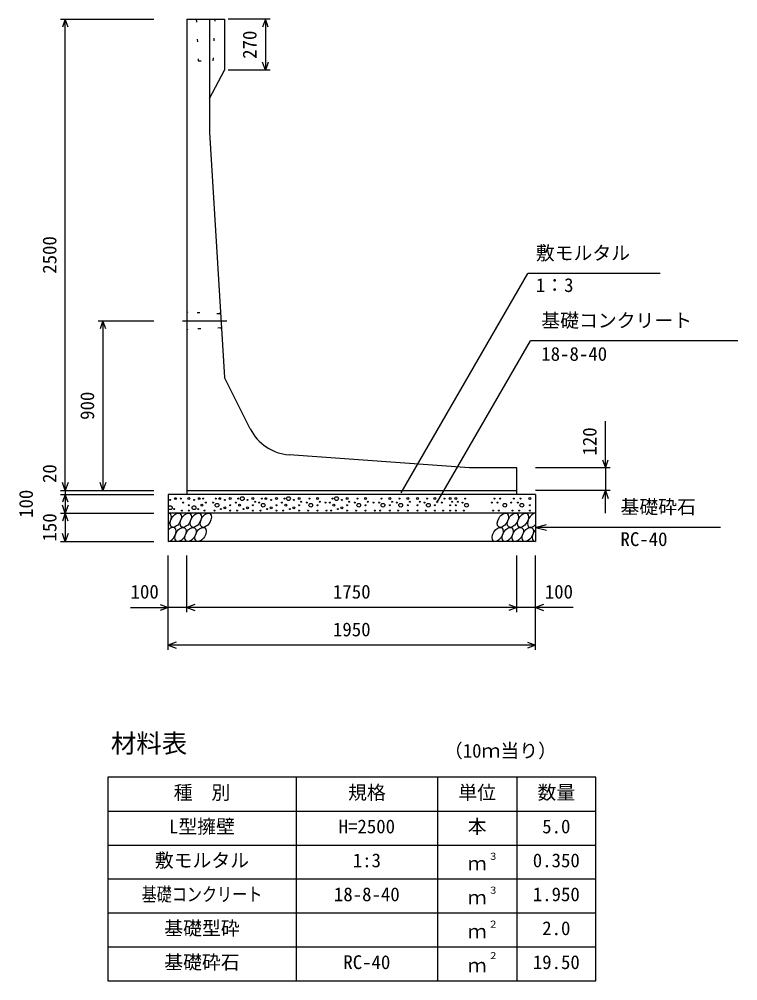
# Model space of a CAD drawing. Units: millimetres, scale not verified. Extents: x -50400 to 50400, y -17820 to 17820.
# Drawn here: x 10935 to 14747, y -9734 to -4634 of the extents above; entities that cross this region are included whole.
import ezdxf
from ezdxf.enums import TextEntityAlignment as Align

# ---------------------------------------------------------------- set-up
doc = ezdxf.new("R2010")
doc.units = ezdxf.units.MM
doc.header["$LTSCALE"] = 60
doc.linetypes.add('DOTTED', pattern=[1.75, 0.25, -1.5])
doc.linetypes.add('LONG_DASHED_DOTTED', pattern=[15.25, 12, -1.5, 0.25, -1.5])
for name, color, linetype, lineweight in [('0-0_CENTER', 7, 'LONG_DASHED_DOTTED', 25), ('0-1_DIM', 7, 'Continuous', 25), ('0-3_HATCH', 6, 'Continuous', 25), ('0-4_HYO', 3, 'Continuous', 25), ('0-5_HYO2', 4, 'Continuous', 25), ('0-6_OUTLINE', 1, 'Continuous', 25), ('0-7_OUTLINE2', 4, 'DOTTED', 25), ('0-8_TXT', 7, 'Continuous', 25)]:
    doc.layers.add(name, color=color, linetype=linetype, lineweight=lineweight)
doc.styles.add('ＭＳ ゴシック', font='')
doc.styles.get('ＭＳ ゴシック').set_extended_font_data('MS Gothic')

msp = doc.modelspace()

# ---------------------------------------------------------------- linework, layer by layer
at = {"layer": '0-0_CENTER'}
msp.add_line((11800.89, -6233.77), (12036.53, -6233.77), dxfattribs=at)
at = {"layer": '0-1_DIM'}
for p, q in [((11154.5, -4633.77), (11649.5, -4633.77)), ((11179.5, -7133.77), (11179.5, -4633.77)), ((12265.91, -4633.77), (12044, -4633.77)), ((12240.91, -4633.77), (12240.91, -4903.77)), ((12265.91, -4903.77), (12044, -4903.77)), ((12961.65, -7145.1), (13632.92, -5982.42)), ((14335.33, -5982.42), (13632.92, -5982.42)), ((11354.5, -6233.77), (11649.5, -6233.77)), ((11379.5, -6233.77), (11379.5, -7133.77)), ((13151.13, -7199.49), (13647.4, -6339.93)), ((14746.94, -6339.93), (13647.4, -6339.93)), ((14044.5, -7013.77), (14044.5, -6766.08)), ((14069.5, -7013.77), (13674.5, -7013.77)), ((14044.5, -7013.77), (14044.5, -7133.77)), ((11154.5, -7133.77), (11649.5, -7133.77)), ((11179.5, -7133.77), (11179.5, -7153.77)), ((14069.5, -7133.77), (13674.5, -7133.77)), ((14044.5, -7253.77), (14044.5, -7133.77)), ((11154.5, -7153.77), (11649.5, -7153.77)), ((11179.5, -7153.77), (11179.5, -7253.77)), ((11154.5, -7253.77), (11649.5, -7253.77)), ((11179.5, -7253.77), (11179.5, -7403.77)), ((13674.5, -7328.77), (13732.46, -7313.25)), ((14654.82, -7328.77), (13674.5, -7328.77)), ((13674.5, -7328.77), (13732.46, -7344.3)), ((11154.5, -7403.77), (11649.5, -7403.77)), ((11724.5, -7978.77), (11724.5, -7478.77)), ((11824.5, -7778.77), (11824.5, -7478.77)), ((13574.5, -7778.77), (13574.5, -7478.77)), ((13574.5, -7778.77), (13574.5, -7478.77)), ((13674.5, -7978.77), (13674.5, -7478.77)), ((11524.96, -7753.77), (11724.5, -7753.77)), ((11824.5, -7753.77), (11724.5, -7753.77)), ((13574.5, -7753.77), (11824.5, -7753.77)), ((13674.5, -7753.77), (13574.5, -7753.77)), ((13874.04, -7753.77), (13674.5, -7753.77)), ((13674.5, -7953.77), (11724.5, -7953.77))]:
    msp.add_line(p, q, dxfattribs=at)
for points in [[(11194.89, -4676.06), (11179.5, -4633.77), (11164.11, -4676.06)], [(12256.3, -4676.06), (12240.91, -4633.77), (12225.52, -4676.06)], [(12256.3, -4861.49), (12240.91, -4903.77), (12225.52, -4861.49)], [(11394.89, -6276.06), (11379.5, -6233.77), (11364.11, -6276.06)], [(14029.11, -6971.49), (14044.5, -7013.77), (14059.89, -6971.49)], [(11194.89, -7091.49), (11179.5, -7133.77), (11164.11, -7091.49)], [(11394.89, -7091.49), (11379.5, -7133.77), (11364.11, -7091.49)], [(14029.11, -7176.06), (14044.5, -7133.77), (14059.89, -7176.06)], [(11194.89, -7196.06), (11179.5, -7153.77), (11164.11, -7196.06)], [(11194.89, -7211.49), (11179.5, -7253.77), (11164.11, -7211.49)], [(11194.89, -7296.06), (11179.5, -7253.77), (11164.11, -7296.06)], [(11194.89, -7361.49), (11179.5, -7403.77), (11164.11, -7361.49)], [(11682.21, -7738.38), (11724.5, -7753.77), (11682.21, -7769.17)], [(11866.79, -7738.38), (11824.5, -7753.77), (11866.79, -7769.17)], [(13532.21, -7738.38), (13574.5, -7753.77), (13532.21, -7769.17)], [(13716.79, -7738.38), (13674.5, -7753.77), (13716.79, -7769.17)], [(11766.79, -7938.38), (11724.5, -7953.77), (11766.79, -7969.17)], [(13632.21, -7938.38), (13674.5, -7953.77), (13632.21, -7969.17)]]:
    msp.add_lwpolyline(points, dxfattribs=at)
at = {"layer": '0-3_HATCH'}
for centre, radius in [((11736.4, -7183.6), 2.5), ((11764.44, -7176.6), 5), ((11791.57, -7176.6), 2.5), ((11834.47, -7175.72), 5), ((11862.51, -7183.6), 2.5), ((11890.54, -7176.6), 5), ((11911.57, -7176.6), 2.5), ((11977.43, -7176.6), 2.5), ((11998.46, -7176.6), 5), ((12026.49, -7183.6), 2.5), ((12054.53, -7175.72), 5), ((12097.43, -7176.6), 2.5), ((12118.46, -7176.6), 10), ((12146.49, -7183.6), 2.5), ((12174.53, -7175.72), 5), ((12185.87, -7193.29), 2.5), ((12222.65, -7176.6), 2.5), ((12243.68, -7176.6), 5), ((12271.72, -7183.6), 2.5), ((12299.76, -7175.72), 5), ((12342.65, -7176.6), 2.5), ((12363.68, -7176.6), 10), ((12391.72, -7183.6), 2.5), ((12419.76, -7175.72), 5), ((12431.1, -7193.29), 2.5), ((12474.58, -7176.6), 2.5), ((12518.2, -7175.72), 5), ((12529.54, -7193.29), 2.5), ((12597.35, -7176.6), 2.5), ((12618.38, -7176.6), 10), ((12646.41, -7183.6), 2.5), ((12674.45, -7175.72), 5), ((12685.79, -7193.29), 2.5), ((12729.27, -7176.6), 2.5), ((12772.89, -7175.72), 5), ((12784.23, -7193.29), 2.5), ((12857.7, -7176.6), 2.5), ((12901.32, -7175.72), 5), ((12912.66, -7193.29), 2.5), ((12951.62, -7176.6), 2.5), ((12996.42, -7175.72), 5), ((13007.76, -7193.29), 2.5), ((13048.3, -7175.72), 5), ((13059.63, -7193.29), 2.5), ((13098.6, -7176.6), 2.5), ((13140.28, -7175.72), 5), ((13151.62, -7193.29), 2.5), ((13190.59, -7176.6), 2.5), ((13221.34, -7175.72), 5), ((13232.68, -7193.29), 2.5), ((13251.04, -7175.72), 5), ((13262.38, -7193.29), 2.5), ((13300.72, -7176.6), 2.5), ((13455.99, -7176.6), 2.5), ((13486.87, -7176.6), 2.5), ((13559.01, -7176.6), 2.5), ((13594.12, -7176.6), 2.5), ((13644.17, -7175.72), 5), ((11736.4, -7224.75), 10), ((11757.43, -7231.75), 2.5), ((11798.58, -7239.63), 2.5), ((11805.59, -7197.61), 2.5), ((11834.47, -7211.61), 2.5), ((11834.47, -7239.63), 2.5), ((11862.51, -7224.75), 10), ((11883.53, -7231.75), 2.5), ((11904.56, -7211.61), 5), ((11918.58, -7239.63), 2.5), ((11925.59, -7197.61), 2.5), ((11963.41, -7197.61), 2.5), ((11970.42, -7239.63), 2.5), ((11984.44, -7211.61), 10), ((12005.47, -7231.75), 2.5), ((12026.49, -7224.75), 5), ((12054.53, -7211.61), 2.5), ((12054.53, -7239.63), 2.5), ((12083.41, -7197.61), 2.5), ((12090.42, -7239.63), 2.5), ((12104.44, -7211.61), 5), ((12125.47, -7231.75), 2.5), ((12146.49, -7224.75), 5), ((12174.53, -7211.61), 2.5), ((12174.53, -7239.63), 2.5), ((12208.63, -7197.61), 2.5), ((12215.64, -7239.63), 2.5), ((12229.66, -7211.61), 10), ((12250.69, -7231.75), 2.5), ((12271.72, -7224.75), 5), ((12299.76, -7211.61), 2.5), ((12299.76, -7239.63), 2.5), ((12328.63, -7197.61), 2.5), ((12335.64, -7239.63), 2.5), ((12349.66, -7211.61), 5), ((12370.69, -7231.75), 2.5), ((12391.72, -7224.75), 5), ((12419.76, -7211.61), 2.5), ((12419.76, -7239.63), 2.5), ((12460.56, -7197.61), 2.5), ((12467.57, -7239.63), 2.5), ((12481.59, -7211.61), 10), ((12518.2, -7211.61), 2.5), ((12518.2, -7239.63), 2.5), ((12559, -7197.61), 2.5), ((12566.01, -7239.63), 2.5), ((12583.33, -7197.61), 2.5), ((12590.34, -7239.63), 2.5), ((12604.36, -7211.61), 5), ((12625.39, -7231.75), 2.5), ((12646.41, -7224.75), 5), ((12674.45, -7211.61), 2.5), ((12674.45, -7239.63), 2.5), ((12715.25, -7197.61), 2.5), ((12722.26, -7239.63), 2.5), ((12736.28, -7211.61), 10), ((12772.89, -7211.61), 2.5), ((12772.89, -7239.63), 2.5), ((12813.69, -7197.61), 2.5), ((12820.7, -7239.63), 2.5), ((12843.68, -7197.61), 2.5), ((12850.69, -7239.63), 2.5), ((12864.71, -7211.61), 10), ((12901.32, -7211.61), 2.5), ((12901.32, -7239.63), 2.5), ((12937.6, -7197.61), 2.5), ((12944.61, -7239.63), 2.5), ((12958.63, -7211.61), 10), ((12996.42, -7211.61), 2.5), ((12996.42, -7239.63), 2.5), ((13048.3, -7211.61), 2.5), ((13048.3, -7239.63), 2.5), ((13084.58, -7197.61), 2.5), ((13091.59, -7239.63), 2.5), ((13105.61, -7211.61), 10), ((13140.28, -7211.61), 2.5), ((13140.28, -7239.63), 2.5), ((13176.57, -7197.61), 2.5), ((13183.58, -7239.63), 2.5), ((13221.34, -7211.61), 2.5), ((13221.34, -7239.63), 2.5), ((13251.04, -7211.61), 2.5), ((13251.04, -7239.63), 2.5), ((13286.7, -7197.61), 2.5), ((13293.71, -7239.63), 2.5), ((13307.73, -7211.61), 10), ((13441.97, -7197.61), 2.5), ((13448.98, -7239.63), 2.5), ((13472.85, -7197.61), 2.5), ((13479.86, -7239.63), 2.5), ((13510.75, -7211.61), 10), ((13544.99, -7197.61), 2.5), ((13552, -7239.63), 2.5), ((13580.11, -7197.61), 2.5), ((13587.12, -7239.63), 2.5), ((13601.14, -7211.61), 10), ((13644.17, -7211.61), 2.5), ((13644.17, -7239.63), 2.5)]:
    msp.add_circle(centre, radius, dxfattribs=at)
for centre, start_param, end_param in [((11712.13, -7291.3), 4.385593, 6.6745444), ((13660.64, -7291.3), 0.3357715, 4.4411806), ((11737.46, -7366.29), 3.5111464, 7.548991), ((13685.96, -7366.29), 1.2110787, 3.5658734)]:
    msp.add_ellipse(centre, major_axis=(21.81, 35.31), ratio=0.5792, start_param=start_param, end_param=end_param, dxfattribs=at)
for centre in [(11765.34, -7291.3), (11818.55, -7291.3), (11871.76, -7291.3), (11924.97, -7291.3), (13501.01, -7291.3), (13554.22, -7291.3), (13607.43, -7291.3), (11790.66, -7366.29), (11843.87, -7366.29), (11897.08, -7366.29), (13473.13, -7366.29), (13526.34, -7366.29), (13579.54, -7366.29), (13632.75, -7366.29)]:
    msp.add_ellipse(centre, major_axis=(21.81, 35.31), ratio=0.5792, dxfattribs=at)
at = {"layer": '0-4_HYO'}
for p, q in [((12404.5, -8653.77), (12404.5, -9733.77)), ((13154.5, -8653.77), (13154.5, -9733.77)), ((13574.5, -8653.77), (13574.5, -9733.77)), ((11404.5, -8833.77), (13994.5, -8833.77))]:
    msp.add_line(p, q, dxfattribs=at)
msp.add_lwpolyline([(11404.5, -9733.77), (13994.5, -9733.77), (13994.5, -8653.77), (11404.5, -8653.77)], close=True, dxfattribs=at)
at = {"layer": '0-5_HYO2'}
for p, q in [((11404.5, -9013.77), (13994.5, -9013.77)), ((11404.5, -9193.77), (13994.5, -9193.77)), ((11404.5, -9373.77), (13994.5, -9373.77)), ((11404.5, -9553.77), (13994.5, -9553.77))]:
    msp.add_line(p, q, dxfattribs=at)
at = {"layer": '0-6_OUTLINE'}
for p, q in [((11824.5, -4633.77), (12024.5, -4633.77)), ((11824.5, -4633.77), (11824.5, -7153.77)), ((11944.5, -4633.77), (11944.5, -5233.77)), ((12024.5, -4633.77), (12024.5, -4903.77)), ((11944.5, -5053.77), (12024.5, -4903.77)), ((11944.5, -5233.77), (12024.5, -6533.77)), ((12160.89, -6806.55), (12024.5, -6533.77)), ((13324.5, -7013.77), (12366.36, -6944.09)), ((11824.5, -7133.77), (13574.5, -7133.77)), ((13674.5, -7153.77), (11724.5, -7153.77)), ((11724.5, -7153.77), (11724.5, -7403.77)), ((13674.5, -7153.77), (13674.5, -7403.77)), ((13674.5, -7253.77), (11724.5, -7253.77)), ((13674.5, -7403.77), (11724.5, -7403.77))]:
    msp.add_line(p, q, dxfattribs=at)
msp.add_lwpolyline([(13574.5, -7153.77), (13574.5, -7013.77), (13324.5, -7013.77)], dxfattribs=at)
msp.add_arc((12384.5, -6694.75), 250, 206.56505, 265.84036, dxfattribs=at)
at = {"layer": '0-7_OUTLINE2'}
for p, q in [((11874.5, -4633.77), (11884.5, -4853.77)), ((11964.5, -4853.77), (11974.5, -4633.77)), ((11884.5, -4853.77), (11964.5, -4853.77)), ((11829.5, -6188.77), (11824.5, -6183.77)), ((11998.72, -6196.27), (11829.5, -6188.77)), ((11998.72, -6196.27), (12003.42, -6191.27)), ((12003.34, -6271.27), (11829.5, -6278.77)), ((12003.34, -6271.27), (12008.65, -6276.27)), ((11829.5, -6278.77), (11824.5, -6283.77))]:
    msp.add_line(p, q, dxfattribs=at)

# ---------------------------------------------------------------- texts
at = {"layer": '0-1_DIM', "style": 'ＭＳ ゴシック'}
for s, p in [('270', (12215.91, -4843.77)), ('2500', (11154.5, -5983.77)), ('900', (11354.5, -6758.77)), ('120', (14019.5, -6948.13)), ('20', (11154.5, -7093.71)), ('100', (11029.5, -7278.77)), ('150', (11154.5, -7403.77))]:
    msp.add_text(s, height=73.31, rotation=90, dxfattribs=at).set_placement(p, align=Align.BOTTOM_LEFT)
for s, p in [('敷モルタル', (13675.77, -5932.42)), ('1：3', (13675.77, -6102.54)), ('基礎コンクリート', (13704.65, -6289.93)), ('18-8-40', (13704.65, -6467.56)), ('基礎砕石', (14124.75, -7278.77)), ('RC-40', (14124.75, -7450.15)), ('100', (11525.86, -7728.77)), ('1750', (12599.5, -7728.77)), ('100', (13723.14, -7728.77)), ('1950', (12599.5, -7928.77))]:
    msp.add_text(s, height=73.31, dxfattribs=at).set_placement(p, align=Align.BOTTOM_LEFT)
at = {"layer": '0-8_TXT', "style": 'ＭＳ ゴシック'}
for s, height, p in [('材料表', 98.97, (11421.17, -8553.77)), ('（10ｍ当り）', 73.31, (13187.83, -8572.11)), ('種\u3000別', 73.31, (11754.5, -8793.77)), ('規格', 73.31, (12679.5, -8793.77)), ('単位', 73.31, (13264.5, -8793.77)), ('数量', 73.31, (13684.5, -8793.77)), ('L型擁壁', 73.31, (11729.5, -8973.77)), ('本', 73.31, (13314.5, -8973.77)), ('H=2500', 73.31, (12629.5, -8973.77)), ('5.0', 73.31, (13709.5, -8973.77)), ('敷モルタル', 73.31, (11654.5, -9153.77)), ('1:3', 73.31, (12704.5, -9153.77)), ('３', 36.66, (13423.74, -9103.16)), ('0.350', 73.31, (13659.5, -9153.77)), ('ｍ', 73.31, (13314.5, -9170.44)), ('18-8-40', 73.31, (12604.5, -9333.77)), ('ｍ', 73.31, (13314.5, -9350.44)), ('３', 36.66, (13423.74, -9283.16)), ('1.950', 73.31, (13659.5, -9333.77)), ('基礎型砕', 73.31, (11704.5, -9513.77)), ('２', 36.66, (13423.74, -9463.16)), ('2.0', 73.31, (13709.5, -9513.77)), ('ｍ', 73.31, (13314.5, -9530.44)), ('基礎砕石', 73.31, (11704.5, -9693.77)), ('２', 36.66, (13423.74, -9629.83)), ('RC-40', 73.31, (12654.5, -9693.77)), ('ｍ', 73.31, (13314.5, -9710.44)), ('19.50', 73.31, (13659.5, -9693.77))]:
    msp.add_text(s, height=height, dxfattribs=at).set_placement(p, align=Align.BOTTOM_LEFT)
at = {"layer": '0-8_TXT', "style": 'ＭＳ ゴシック', "width": 0.8}
msp.add_text('基礎コンクリート', height=73.31, dxfattribs=at).set_placement((11584.5, -9333.77), align=Align.BOTTOM_LEFT)

doc.saveas('drawing.dxf')
